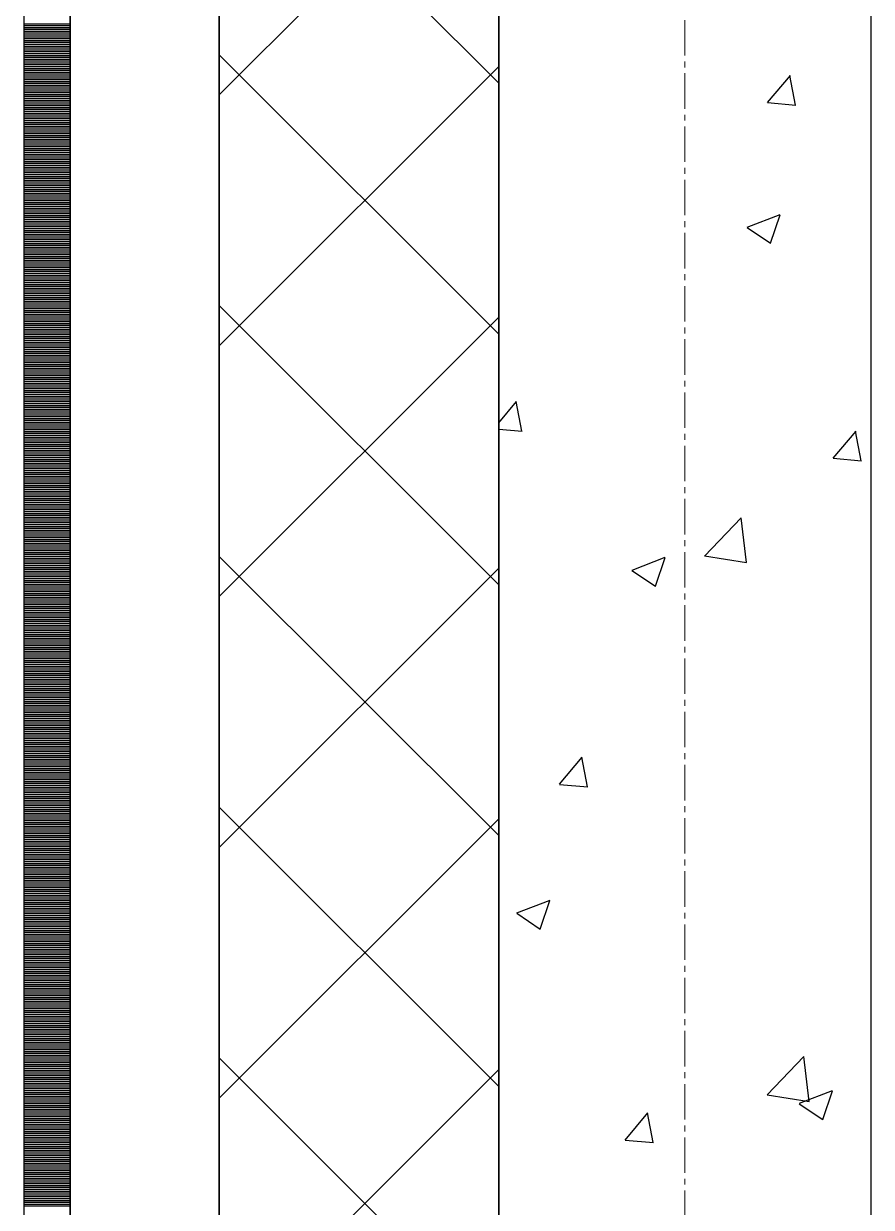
# Model space of a CAD drawing. Header units: millimetres. Extents: x -231292 to 573618, y -153144 to 564035.
# Drawn here: x 8548 to 9003, y 202566 to 203202 of the extents above; entities that cross this region are included whole.
import ezdxf

# ---------------------------------------------------------------- set-up
doc = ezdxf.new("R2010")
doc.units = ezdxf.units.MM
doc.linetypes.add('CENTER2', pattern=[28.575, 19.05, -3.175, 3.175, -3.175])
doc.layers.get('0').update_dxf_attribs({"color": 250})
for name, color, linetype, lineweight in [('АР_Стены ПЕНОблок', 250, 'Continuous', 20), ('АР_Тонкая', 250, 'Continuous', 5), ('АР_Утеплитель', 250, 'Continuous', 0), ('АР_Штриховка', 250, 'Continuous', 0), ('РД_Оси_100', 250, 'Continuous', 0)]:
    doc.layers.add(name, color=color, linetype=linetype, lineweight=lineweight)

# ---------------------------------------------------------------- blocks, each defined once
blk = doc.blocks.new('оси_рен')
at = {"layer": 'РД_Оси_100', "color": 251, "linetype": 'CENTER2', "true_color": 0x636466}
blk.add_line((1195652.916, 135558.25), (1195652.916, 223268.25), dxfattribs=at)

msp = doc.modelspace()

# ---------------------------------------------------------------- linework, layer by layer
at = {"layer": 'АР_Стены ПЕНОблок', "color": 18, "linetype": 'Continuous', "lineweight": 25, "true_color": 0x000000}
for p, q in [((8803.243, 263866.253), (8803.243, 187666.253)), ((9003.243, 187666.253), (9003.243, 263866.253))]:
    msp.add_line(p, q, dxfattribs=at)
at = {"layer": 'АР_Тонкая', "color": 18, "linetype": 'Continuous', "lineweight": 25, "true_color": 0x000000}
for p, q in [((8548.243, 263866.253), (8548.243, 187666.253)), ((8573.243, 263866.253), (8573.243, 187666.253)), ((8573.243, 187666.253), (8573.243, 263866.253)), ((8653.243, 187666.253), (8653.243, 263866.253))]:
    msp.add_line(p, q, dxfattribs=at)
at = {"layer": 'АР_Утеплитель', "color": 18, "linetype": 'Continuous', "lineweight": 25, "true_color": 0x000000}
for p, q in [((8653.243, 263866.253), (8653.243, 187666.253)), ((8803.243, 187666.253), (8803.243, 263866.253))]:
    msp.add_line(p, q, dxfattribs=at)
at = {"layer": 'АР_Штриховка', "color": 18, "linetype": 'Continuous', "lineweight": 25, "true_color": 0x000000}
for p, q in [((8803.243, 203170.006), (8653.243, 203320.006)), ((8653.243, 203163.719), (8803.243, 203313.719)), ((8548.243, 203202.002), (8573.243, 203202.002)), ((8548.243, 203201.002), (8573.243, 203201.002)), ((8548.243, 203200.002), (8573.243, 203200.002)), ((8548.243, 203199.002), (8573.243, 203199.002)), ((8548.243, 203198.002), (8573.243, 203198.002)), ((8548.243, 203197.002), (8573.243, 203197.002)), ((8548.243, 203196.002), (8573.243, 203196.002)), ((8548.243, 203195.002), (8573.243, 203195.002)), ((8548.243, 203194.002), (8573.243, 203194.002)), ((8548.243, 203193.002), (8573.243, 203193.002)), ((8548.243, 203192.002), (8573.243, 203192.002)), ((8548.243, 203191.002), (8573.243, 203191.002)), ((8548.243, 203190.002), (8573.243, 203190.002)), ((8548.243, 203189.002), (8573.243, 203189.002)), ((8548.243, 203188.002), (8573.243, 203188.002)), ((8548.243, 203187.002), (8573.243, 203187.002)), ((8548.243, 203186.002), (8573.243, 203186.002)), ((8548.243, 203185.002), (8573.243, 203185.002)), ((8548.243, 203184.002), (8573.243, 203184.002)), ((8548.243, 203183.002), (8573.243, 203183.002)), ((8548.243, 203182.002), (8573.243, 203182.002)), ((8803.243, 203035.302), (8653.243, 203185.302)), ((8548.243, 203181.002), (8573.243, 203181.002)), ((8548.243, 203180.002), (8573.243, 203180.002)), ((8548.243, 203179.002), (8573.243, 203179.002)), ((8548.243, 203178.002), (8573.243, 203178.002)), ((8548.243, 203177.002), (8573.243, 203177.002)), ((8548.243, 203176.002), (8573.243, 203176.002)), ((8653.243, 203029.016), (8803.243, 203179.016)), ((8548.243, 203175.002), (8573.243, 203175.002)), ((8548.243, 203174.002), (8573.243, 203174.002)), ((8548.243, 203173.002), (8573.243, 203173.002)), ((8548.243, 203172.002), (8573.243, 203172.002)), ((8548.243, 203171.002), (8573.243, 203171.002)), ((8548.243, 203170.002), (8573.243, 203170.002)), ((8947.555, 203159.624), (8959.8, 203174.217)), ((8962.52, 203158.246), (8959.583, 203174.167)), ((8548.243, 203169.002), (8573.243, 203169.002)), ((8548.243, 203168.002), (8573.243, 203168.002)), ((8548.243, 203167.002), (8573.243, 203167.002)), ((8548.243, 203166.002), (8573.243, 203166.002)), ((8548.243, 203165.002), (8573.243, 203165.002)), ((8548.243, 203164.002), (8573.243, 203164.002)), ((8548.243, 203163.002), (8573.243, 203163.002)), ((8548.243, 203162.002), (8573.243, 203162.002)), ((8548.243, 203161.002), (8573.243, 203161.002)), ((8548.243, 203160.002), (8573.243, 203160.002)), ((8548.243, 203159.002), (8573.243, 203159.002)), ((8548.243, 203158.002), (8573.243, 203158.002)), ((8548.243, 203157.002), (8573.243, 203157.002)), ((8947.554, 203159.614), (8962.736, 203158.286)), ((8548.243, 203156.002), (8573.243, 203156.002)), ((8548.243, 203155.002), (8573.243, 203155.002)), ((8548.243, 203154.002), (8573.243, 203154.002)), ((8548.243, 203153.002), (8573.243, 203153.002)), ((8548.243, 203152.002), (8573.243, 203152.002)), ((8548.243, 203151.002), (8573.243, 203151.002)), ((8548.243, 203150.002), (8573.243, 203150.002)), ((8548.243, 203149.002), (8573.243, 203149.002)), ((8548.243, 203148.002), (8573.243, 203148.002)), ((8548.243, 203147.002), (8573.243, 203147.002)), ((8548.243, 203146.002), (8573.243, 203146.002)), ((8548.243, 203145.002), (8573.243, 203145.002)), ((8548.243, 203144.002), (8573.243, 203144.002)), ((8548.243, 203143.002), (8573.243, 203143.002)), ((8548.243, 203142.002), (8573.243, 203142.002)), ((8548.243, 203141.002), (8573.243, 203141.002)), ((8548.243, 203140.002), (8573.243, 203140.002)), ((8548.243, 203139.002), (8573.243, 203139.002)), ((8548.243, 203138.002), (8573.243, 203138.002)), ((8548.243, 203137.002), (8573.243, 203137.002)), ((8548.243, 203136.002), (8573.243, 203136.002)), ((8548.243, 203135.002), (8573.243, 203135.002)), ((8548.243, 203134.002), (8573.243, 203134.002)), ((8548.243, 203133.002), (8573.243, 203133.002)), ((8548.243, 203132.002), (8573.243, 203132.002)), ((8548.243, 203131.002), (8573.243, 203131.002)), ((8548.243, 203130.002), (8573.243, 203130.002)), ((8548.243, 203129.002), (8573.243, 203129.002)), ((8548.243, 203128.002), (8573.243, 203128.002)), ((8548.243, 203127.002), (8573.243, 203127.002)), ((8548.243, 203126.002), (8573.243, 203126.002)), ((8548.243, 203125.002), (8573.243, 203125.002)), ((8548.243, 203124.002), (8573.243, 203124.002)), ((8548.243, 203123.002), (8573.243, 203123.002)), ((8548.243, 203122.002), (8573.243, 203122.002)), ((8548.243, 203121.002), (8573.243, 203121.002)), ((8548.243, 203120.002), (8573.243, 203120.002)), ((8548.243, 203119.002), (8573.243, 203119.002)), ((8548.243, 203118.002), (8573.243, 203118.002)), ((8548.243, 203117.002), (8573.243, 203117.002)), ((8548.243, 203116.002), (8573.243, 203116.002)), ((8548.243, 203115.002), (8573.243, 203115.002)), ((8548.243, 203114.002), (8573.243, 203114.002)), ((8548.243, 203113.002), (8573.243, 203113.002)), ((8548.243, 203112.002), (8573.243, 203112.002)), ((8548.243, 203111.002), (8573.243, 203111.002)), ((8548.243, 203110.002), (8573.243, 203110.002)), ((8548.243, 203109.002), (8573.243, 203109.002)), ((8548.243, 203108.002), (8573.243, 203108.002)), ((8548.243, 203107.002), (8573.243, 203107.002)), ((8548.243, 203106.002), (8573.243, 203106.002)), ((8548.243, 203105.002), (8573.243, 203105.002)), ((8548.243, 203104.002), (8573.243, 203104.002)), ((8548.243, 203103.002), (8573.243, 203103.002)), ((8548.243, 203102.002), (8573.243, 203102.002)), ((8548.243, 203101.002), (8573.243, 203101.002)), ((8548.243, 203100.002), (8573.243, 203100.002)), ((8936.603, 203092.756), (8954.388, 203099.583)), ((8949.16, 203084.045), (8954.31, 203099.394)), ((8548.243, 203099.002), (8573.243, 203099.002)), ((8548.243, 203098.002), (8573.243, 203098.002)), ((8548.243, 203097.002), (8573.243, 203097.002)), ((8548.243, 203096.002), (8573.243, 203096.002)), ((8548.243, 203095.002), (8573.243, 203095.002)), ((8548.243, 203094.002), (8573.243, 203094.002)), ((8548.243, 203093.002), (8573.243, 203093.002)), ((8548.243, 203092.002), (8573.243, 203092.002)), ((8548.243, 203091.002), (8573.243, 203091.002)), ((8548.243, 203090.002), (8573.243, 203090.002)), ((8548.243, 203089.002), (8573.243, 203089.002)), ((8548.243, 203088.002), (8573.243, 203088.002)), ((8548.243, 203087.002), (8573.243, 203087.002)), ((8936.519, 203092.569), (8949.153, 203084.047)), ((8548.243, 203086.002), (8573.243, 203086.002)), ((8548.243, 203085.002), (8573.243, 203085.002)), ((8548.243, 203084.002), (8573.243, 203084.002)), ((8548.243, 203083.002), (8573.243, 203083.002)), ((8548.243, 203082.002), (8573.243, 203082.002)), ((8548.243, 203081.002), (8573.243, 203081.002)), ((8548.243, 203080.002), (8573.243, 203080.002)), ((8548.243, 203079.002), (8573.243, 203079.002)), ((8548.243, 203078.002), (8573.243, 203078.002)), ((8548.243, 203077.002), (8573.243, 203077.002)), ((8548.243, 203076.002), (8573.243, 203076.002)), ((8548.243, 203075.002), (8573.243, 203075.002)), ((8548.243, 203074.002), (8573.243, 203074.002)), ((8548.243, 203073.002), (8573.243, 203073.002)), ((8548.243, 203072.002), (8573.243, 203072.002)), ((8548.243, 203071.002), (8573.243, 203071.002)), ((8548.243, 203070.002), (8573.243, 203070.002)), ((8548.243, 203069.002), (8573.243, 203069.002)), ((8548.243, 203068.002), (8573.243, 203068.002)), ((8548.243, 203067.002), (8573.243, 203067.002)), ((8548.243, 203066.002), (8573.243, 203066.002)), ((8548.243, 203065.002), (8573.243, 203065.002)), ((8548.243, 203064.002), (8573.243, 203064.002)), ((8548.243, 203063.002), (8573.243, 203063.002)), ((8548.243, 203062.002), (8573.243, 203062.002)), ((8548.243, 203061.002), (8573.243, 203061.002)), ((8548.243, 203060.002), (8573.243, 203060.002)), ((8548.243, 203059.002), (8573.243, 203059.002)), ((8548.243, 203058.002), (8573.243, 203058.002)), ((8548.243, 203057.002), (8573.243, 203057.002)), ((8548.243, 203056.002), (8573.243, 203056.002)), ((8548.243, 203055.002), (8573.243, 203055.002)), ((8548.243, 203054.002), (8573.243, 203054.002)), ((8548.243, 203053.002), (8573.243, 203053.002)), ((8548.243, 203052.002), (8573.243, 203052.002)), ((8548.243, 203051.002), (8573.243, 203051.002)), ((8548.243, 203050.002), (8573.243, 203050.002)), ((8548.243, 203049.002), (8573.243, 203049.002)), ((8803.243, 202900.599), (8653.243, 203050.599)), ((8548.243, 203048.002), (8573.243, 203048.002)), ((8548.243, 203047.002), (8573.243, 203047.002)), ((8548.243, 203046.002), (8573.243, 203046.002)), ((8548.243, 203045.002), (8573.243, 203045.002)), ((8548.243, 203044.002), (8573.243, 203044.002)), ((8548.243, 203043.002), (8573.243, 203043.002)), ((8548.243, 203042.002), (8573.243, 203042.002)), ((8653.243, 202894.312), (8803.243, 203044.312)), ((8548.243, 203041.002), (8573.243, 203041.002)), ((8548.243, 203040.002), (8573.243, 203040.002)), ((8548.243, 203039.002), (8573.243, 203039.002)), ((8548.243, 203038.002), (8573.243, 203038.002)), ((8548.243, 203037.002), (8573.243, 203037.002)), ((8548.243, 203036.002), (8573.243, 203036.002)), ((8548.243, 203035.002), (8573.243, 203035.002)), ((8548.243, 203034.002), (8573.243, 203034.002)), ((8548.243, 203033.002), (8573.243, 203033.002)), ((8548.243, 203032.002), (8573.243, 203032.002)), ((8548.243, 203031.002), (8573.243, 203031.002)), ((8548.243, 203030.002), (8573.243, 203030.002)), ((8548.243, 203029.002), (8573.243, 203029.002)), ((8548.243, 203028.002), (8573.243, 203028.002)), ((8548.243, 203027.002), (8573.243, 203027.002)), ((8548.243, 203026.002), (8573.243, 203026.002)), ((8548.243, 203025.002), (8573.243, 203025.002)), ((8548.243, 203024.002), (8573.243, 203024.002)), ((8548.243, 203023.002), (8573.243, 203023.002)), ((8548.243, 203022.002), (8573.243, 203022.002)), ((8548.243, 203021.002), (8573.243, 203021.002)), ((8548.243, 203020.002), (8573.243, 203020.002)), ((8548.243, 203019.002), (8573.243, 203019.002)), ((8548.243, 203018.002), (8573.243, 203018.002)), ((8548.243, 203017.002), (8573.243, 203017.002)), ((8548.243, 203016.002), (8573.243, 203016.002)), ((8548.243, 203015.002), (8573.243, 203015.002)), ((8548.243, 203014.002), (8573.243, 203014.002)), ((8548.243, 203013.002), (8573.243, 203013.002)), ((8548.243, 203012.002), (8573.243, 203012.002)), ((8548.243, 203011.002), (8573.243, 203011.002)), ((8548.243, 203010.002), (8573.243, 203010.002)), ((8548.243, 203009.002), (8573.243, 203009.002)), ((8548.243, 203008.002), (8573.243, 203008.002)), ((8548.243, 203007.002), (8573.243, 203007.002)), ((8548.243, 203006.002), (8573.243, 203006.002)), ((8548.243, 203005.002), (8573.243, 203005.002)), ((8548.243, 203004.002), (8573.243, 203004.002)), ((8548.243, 203003.002), (8573.243, 203003.002)), ((8548.243, 203002.002), (8573.243, 203002.002)), ((8548.243, 203001.002), (8573.243, 203001.002)), ((8548.243, 203000.002), (8573.243, 203000.002)), ((8548.243, 202999.002), (8573.243, 202999.002)), ((8548.243, 202998.002), (8573.243, 202998.002)), ((8803.243, 202987.639), (8812.859, 202999.099)), ((8815.579, 202983.128), (8812.642, 202999.049)), ((8548.243, 202997.002), (8573.243, 202997.002)), ((8548.243, 202996.002), (8573.243, 202996.002)), ((8548.243, 202995.002), (8573.243, 202995.002)), ((8548.243, 202994.002), (8573.243, 202994.002)), ((8548.243, 202993.002), (8573.243, 202993.002)), ((8548.243, 202992.002), (8573.243, 202992.002)), ((8548.243, 202991.002), (8573.243, 202991.002)), ((8548.243, 202990.002), (8573.243, 202990.002)), ((8548.243, 202989.002), (8573.243, 202989.002)), ((8548.243, 202988.002), (8573.243, 202988.002)), ((8548.243, 202987.002), (8573.243, 202987.002)), ((8548.243, 202986.002), (8573.243, 202986.002)), ((8548.243, 202985.002), (8573.243, 202985.002)), ((8548.243, 202984.002), (8573.243, 202984.002)), ((8548.243, 202983.002), (8573.243, 202983.002)), ((8548.243, 202982.002), (8573.243, 202982.002)), ((8548.243, 202981.002), (8573.243, 202981.002)), ((8548.243, 202980.002), (8573.243, 202980.002)), ((8548.243, 202979.002), (8573.243, 202979.002)), ((8803.243, 202984.266), (8815.795, 202983.168)), ((8982.799, 202968.567), (8995.044, 202983.16)), ((8997.763, 202967.189), (8994.826, 202983.11)), ((8548.243, 202978.002), (8573.243, 202978.002)), ((8548.243, 202977.002), (8573.243, 202977.002)), ((8548.243, 202976.002), (8573.243, 202976.002)), ((8548.243, 202975.002), (8573.243, 202975.002)), ((8548.243, 202974.002), (8573.243, 202974.002)), ((8548.243, 202973.002), (8573.243, 202973.002)), ((8548.243, 202972.002), (8573.243, 202972.002)), ((8548.243, 202971.002), (8573.243, 202971.002)), ((8548.243, 202970.002), (8573.243, 202970.002)), ((8548.243, 202969.002), (8573.243, 202969.002)), ((8548.243, 202968.002), (8573.243, 202968.002)), ((8548.243, 202967.002), (8573.243, 202967.002)), ((8548.243, 202966.002), (8573.243, 202966.002)), ((8982.798, 202968.557), (8997.98, 202967.229)), ((8548.243, 202965.002), (8573.243, 202965.002)), ((8548.243, 202964.002), (8573.243, 202964.002)), ((8548.243, 202963.002), (8573.243, 202963.002)), ((8548.243, 202962.002), (8573.243, 202962.002)), ((8548.243, 202961.002), (8573.243, 202961.002)), ((8548.243, 202960.002), (8573.243, 202960.002)), ((8548.243, 202959.002), (8573.243, 202959.002)), ((8548.243, 202958.002), (8573.243, 202958.002)), ((8548.243, 202957.002), (8573.243, 202957.002)), ((8548.243, 202956.002), (8573.243, 202956.002)), ((8548.243, 202955.002), (8573.243, 202955.002)), ((8548.243, 202954.002), (8573.243, 202954.002)), ((8548.243, 202953.002), (8573.243, 202953.002)), ((8548.243, 202952.002), (8573.243, 202952.002)), ((8548.243, 202951.002), (8573.243, 202951.002)), ((8548.243, 202950.002), (8573.243, 202950.002)), ((8548.243, 202949.002), (8573.243, 202949.002)), ((8548.243, 202948.002), (8573.243, 202948.002)), ((8548.243, 202947.002), (8573.243, 202947.002)), ((8548.243, 202946.002), (8573.243, 202946.002)), ((8548.243, 202945.002), (8573.243, 202945.002)), ((8548.243, 202944.002), (8573.243, 202944.002)), ((8548.243, 202943.002), (8573.243, 202943.002)), ((8548.243, 202942.002), (8573.243, 202942.002)), ((8548.243, 202941.002), (8573.243, 202941.002)), ((8548.243, 202940.002), (8573.243, 202940.002)), ((8548.243, 202939.002), (8573.243, 202939.002)), ((8548.243, 202938.002), (8573.243, 202938.002)), ((8548.243, 202937.002), (8573.243, 202937.002)), ((8548.243, 202936.002), (8573.243, 202936.002)), ((8548.243, 202935.002), (8573.243, 202935.002)), ((8548.243, 202934.002), (8573.243, 202934.002)), ((8913.647, 202916.058), (8933.43, 202936.677)), ((8936.199, 202912.55), (8933.393, 202936.673)), ((8548.243, 202933.002), (8573.243, 202933.002)), ((8548.243, 202932.002), (8573.243, 202932.002)), ((8548.243, 202931.002), (8573.243, 202931.002)), ((8548.243, 202930.002), (8573.243, 202930.002)), ((8548.243, 202929.002), (8573.243, 202929.002)), ((8548.243, 202928.002), (8573.243, 202928.002)), ((8548.243, 202927.002), (8573.243, 202927.002)), ((8548.243, 202926.002), (8573.243, 202926.002)), ((8548.243, 202925.002), (8573.243, 202925.002)), ((8548.243, 202924.002), (8573.243, 202924.002)), ((8548.243, 202923.002), (8573.243, 202923.002)), ((8548.243, 202922.002), (8573.243, 202922.002)), ((8548.243, 202921.002), (8573.243, 202921.002)), ((8548.243, 202920.002), (8573.243, 202920.002)), ((8548.243, 202919.002), (8573.243, 202919.002)), ((8548.243, 202918.002), (8573.243, 202918.002)), ((8548.243, 202917.002), (8573.243, 202917.002)), ((8548.243, 202916.002), (8573.243, 202916.002)), ((8548.243, 202915.002), (8573.243, 202915.002)), ((8803.243, 202765.895), (8653.243, 202915.895)), ((8874.801, 202908.567), (8892.586, 202915.394)), ((8887.358, 202899.857), (8892.508, 202915.206)), ((8913.619, 202916.116), (8936.209, 202912.613)), ((8548.243, 202914.002), (8573.243, 202914.002)), ((8548.243, 202913.002), (8573.243, 202913.002)), ((8548.243, 202912.002), (8573.243, 202912.002)), ((8548.243, 202911.002), (8573.243, 202911.002)), ((8548.243, 202910.002), (8573.243, 202910.002)), ((8548.243, 202909.002), (8573.243, 202909.002)), ((8653.243, 202759.608), (8803.243, 202909.608)), ((8548.243, 202908.002), (8573.243, 202908.002)), ((8548.243, 202907.002), (8573.243, 202907.002)), ((8548.243, 202906.002), (8573.243, 202906.002)), ((8548.243, 202905.002), (8573.243, 202905.002)), ((8548.243, 202904.002), (8573.243, 202904.002)), ((8548.243, 202903.002), (8573.243, 202903.002)), ((8874.717, 202908.381), (8887.351, 202899.859)), ((8548.243, 202902.002), (8573.243, 202902.002)), ((8548.243, 202901.002), (8573.243, 202901.002)), ((8548.243, 202900.002), (8573.243, 202900.002)), ((8548.243, 202899.002), (8573.243, 202899.002)), ((8548.243, 202898.002), (8573.243, 202898.002)), ((8548.243, 202897.002), (8573.243, 202897.002)), ((8548.243, 202896.002), (8573.243, 202896.002)), ((8548.243, 202895.002), (8573.243, 202895.002)), ((8548.243, 202894.002), (8573.243, 202894.002)), ((8548.243, 202893.002), (8573.243, 202893.002)), ((8548.243, 202892.002), (8573.243, 202892.002)), ((8548.243, 202891.002), (8573.243, 202891.002)), ((8548.243, 202890.002), (8573.243, 202890.002)), ((8548.243, 202889.002), (8573.243, 202889.002)), ((8548.243, 202888.002), (8573.243, 202888.002)), ((8548.243, 202887.002), (8573.243, 202887.002)), ((8548.243, 202886.002), (8573.243, 202886.002)), ((8548.243, 202885.002), (8573.243, 202885.002)), ((8548.243, 202884.002), (8573.243, 202884.002)), ((8548.243, 202883.002), (8573.243, 202883.002)), ((8548.243, 202882.002), (8573.243, 202882.002)), ((8548.243, 202881.002), (8573.243, 202881.002)), ((8548.243, 202880.002), (8573.243, 202880.002)), ((8548.243, 202879.002), (8573.243, 202879.002)), ((8548.243, 202878.002), (8573.243, 202878.002)), ((8548.243, 202877.002), (8573.243, 202877.002)), ((8548.243, 202876.002), (8573.243, 202876.002)), ((8548.243, 202875.002), (8573.243, 202875.002)), ((8548.243, 202874.002), (8573.243, 202874.002)), ((8548.243, 202873.002), (8573.243, 202873.002)), ((8548.243, 202872.002), (8573.243, 202872.002)), ((8548.243, 202871.002), (8573.243, 202871.002)), ((8548.243, 202870.002), (8573.243, 202870.002)), ((8548.243, 202869.002), (8573.243, 202869.002)), ((8548.243, 202868.002), (8573.243, 202868.002)), ((8548.243, 202867.002), (8573.243, 202867.002)), ((8548.243, 202866.002), (8573.243, 202866.002)), ((8548.243, 202865.002), (8573.243, 202865.002)), ((8548.243, 202864.002), (8573.243, 202864.002)), ((8548.243, 202863.002), (8573.243, 202863.002)), ((8548.243, 202862.002), (8573.243, 202862.002)), ((8548.243, 202861.002), (8573.243, 202861.002)), ((8548.243, 202860.002), (8573.243, 202860.002)), ((8548.243, 202859.002), (8573.243, 202859.002)), ((8548.243, 202858.002), (8573.243, 202858.002)), ((8548.243, 202857.002), (8573.243, 202857.002)), ((8548.243, 202856.002), (8573.243, 202856.002)), ((8548.243, 202855.002), (8573.243, 202855.002)), ((8548.243, 202854.002), (8573.243, 202854.002)), ((8548.243, 202853.002), (8573.243, 202853.002)), ((8548.243, 202852.002), (8573.243, 202852.002)), ((8548.243, 202851.002), (8573.243, 202851.002)), ((8548.243, 202850.002), (8573.243, 202850.002)), ((8548.243, 202849.002), (8573.243, 202849.002)), ((8548.243, 202848.002), (8573.243, 202848.002)), ((8548.243, 202847.002), (8573.243, 202847.002)), ((8548.243, 202846.002), (8573.243, 202846.002)), ((8548.243, 202845.002), (8573.243, 202845.002)), ((8548.243, 202844.002), (8573.243, 202844.002)), ((8548.243, 202843.002), (8573.243, 202843.002)), ((8548.243, 202842.002), (8573.243, 202842.002)), ((8548.243, 202841.002), (8573.243, 202841.002)), ((8548.243, 202840.002), (8573.243, 202840.002)), ((8548.243, 202839.002), (8573.243, 202839.002)), ((8548.243, 202838.002), (8573.243, 202838.002)), ((8548.243, 202837.002), (8573.243, 202837.002)), ((8548.243, 202836.002), (8573.243, 202836.002)), ((8548.243, 202835.002), (8573.243, 202835.002)), ((8548.243, 202834.002), (8573.243, 202834.002)), ((8548.243, 202833.002), (8573.243, 202833.002)), ((8548.243, 202832.002), (8573.243, 202832.002)), ((8548.243, 202831.002), (8573.243, 202831.002)), ((8548.243, 202830.002), (8573.243, 202830.002)), ((8548.243, 202829.002), (8573.243, 202829.002)), ((8548.243, 202828.002), (8573.243, 202828.002)), ((8548.243, 202827.002), (8573.243, 202827.002)), ((8548.243, 202826.002), (8573.243, 202826.002)), ((8548.243, 202825.002), (8573.243, 202825.002)), ((8548.243, 202824.002), (8573.243, 202824.002)), ((8548.243, 202823.002), (8573.243, 202823.002)), ((8548.243, 202822.002), (8573.243, 202822.002)), ((8548.243, 202821.002), (8573.243, 202821.002)), ((8548.243, 202820.002), (8573.243, 202820.002)), ((8548.243, 202819.002), (8573.243, 202819.002)), ((8548.243, 202818.002), (8573.243, 202818.002)), ((8548.243, 202817.002), (8573.243, 202817.002)), ((8548.243, 202816.002), (8573.243, 202816.002)), ((8548.243, 202815.002), (8573.243, 202815.002)), ((8548.243, 202814.002), (8573.243, 202814.002)), ((8548.243, 202813.002), (8573.243, 202813.002)), ((8548.243, 202812.002), (8573.243, 202812.002)), ((8548.243, 202811.002), (8573.243, 202811.002)), ((8548.243, 202810.002), (8573.243, 202810.002)), ((8548.243, 202809.002), (8573.243, 202809.002)), ((8548.243, 202808.002), (8573.243, 202808.002)), ((8548.243, 202807.002), (8573.243, 202807.002)), ((8835.857, 202793.449), (8848.102, 202808.042)), ((8850.822, 202792.071), (8847.885, 202807.992)), ((8548.243, 202806.002), (8573.243, 202806.002)), ((8548.243, 202805.002), (8573.243, 202805.002)), ((8548.243, 202804.002), (8573.243, 202804.002)), ((8548.243, 202803.002), (8573.243, 202803.002)), ((8548.243, 202802.002), (8573.243, 202802.002)), ((8548.243, 202801.002), (8573.243, 202801.002)), ((8548.243, 202800.002), (8573.243, 202800.002)), ((8548.243, 202799.002), (8573.243, 202799.002)), ((8548.243, 202798.002), (8573.243, 202798.002)), ((8548.243, 202797.002), (8573.243, 202797.002)), ((8548.243, 202796.002), (8573.243, 202796.002)), ((8548.243, 202795.002), (8573.243, 202795.002)), ((8548.243, 202794.002), (8573.243, 202794.002)), ((8548.243, 202793.002), (8573.243, 202793.002)), ((8548.243, 202792.002), (8573.243, 202792.002)), ((8548.243, 202791.002), (8573.243, 202791.002)), ((8548.243, 202790.002), (8573.243, 202790.002)), ((8548.243, 202789.002), (8573.243, 202789.002)), ((8548.243, 202788.002), (8573.243, 202788.002)), ((8835.856, 202793.439), (8851.038, 202792.111)), ((8548.243, 202787.002), (8573.243, 202787.002)), ((8548.243, 202786.002), (8573.243, 202786.002)), ((8548.243, 202785.002), (8573.243, 202785.002)), ((8548.243, 202784.002), (8573.243, 202784.002)), ((8548.243, 202783.002), (8573.243, 202783.002)), ((8548.243, 202782.002), (8573.243, 202782.002)), ((8548.243, 202781.002), (8573.243, 202781.002)), ((8548.243, 202780.002), (8573.243, 202780.002)), ((8548.243, 202779.002), (8573.243, 202779.002)), ((8548.243, 202778.002), (8573.243, 202778.002)), ((8548.243, 202777.002), (8573.243, 202777.002)), ((8548.243, 202776.002), (8573.243, 202776.002)), ((8548.243, 202775.002), (8573.243, 202775.002)), ((8803.243, 202631.191), (8653.243, 202781.191)), ((8548.243, 202774.002), (8573.243, 202774.002)), ((8548.243, 202773.002), (8573.243, 202773.002)), ((8548.243, 202772.002), (8573.243, 202772.002)), ((8548.243, 202771.002), (8573.243, 202771.002)), ((8548.243, 202770.002), (8573.243, 202770.002)), ((8548.243, 202769.002), (8573.243, 202769.002)), ((8653.243, 202624.904), (8803.243, 202774.904)), ((8548.243, 202768.002), (8573.243, 202768.002)), ((8548.243, 202767.002), (8573.243, 202767.002)), ((8548.243, 202766.002), (8573.243, 202766.002)), ((8548.243, 202765.002), (8573.243, 202765.002)), ((8548.243, 202764.002), (8573.243, 202764.002)), ((8548.243, 202763.002), (8573.243, 202763.002)), ((8548.243, 202762.002), (8573.243, 202762.002)), ((8548.243, 202761.002), (8573.243, 202761.002)), ((8548.243, 202760.002), (8573.243, 202760.002)), ((8548.243, 202759.002), (8573.243, 202759.002)), ((8548.243, 202758.002), (8573.243, 202758.002)), ((8548.243, 202757.002), (8573.243, 202757.002)), ((8548.243, 202756.002), (8573.243, 202756.002)), ((8548.243, 202755.002), (8573.243, 202755.002)), ((8548.243, 202754.002), (8573.243, 202754.002)), ((8548.243, 202753.002), (8573.243, 202753.002)), ((8548.243, 202752.002), (8573.243, 202752.002)), ((8548.243, 202751.002), (8573.243, 202751.002)), ((8548.243, 202750.002), (8573.243, 202750.002)), ((8548.243, 202749.002), (8573.243, 202749.002)), ((8548.243, 202748.002), (8573.243, 202748.002)), ((8548.243, 202747.002), (8573.243, 202747.002)), ((8548.243, 202746.002), (8573.243, 202746.002)), ((8548.243, 202745.002), (8573.243, 202745.002)), ((8548.243, 202744.002), (8573.243, 202744.002)), ((8548.243, 202743.002), (8573.243, 202743.002)), ((8548.243, 202742.002), (8573.243, 202742.002)), ((8548.243, 202741.002), (8573.243, 202741.002)), ((8548.243, 202740.002), (8573.243, 202740.002)), ((8548.243, 202739.002), (8573.243, 202739.002)), ((8548.243, 202738.002), (8573.243, 202738.002)), ((8548.243, 202737.002), (8573.243, 202737.002)), ((8548.243, 202736.002), (8573.243, 202736.002)), ((8548.243, 202735.002), (8573.243, 202735.002)), ((8548.243, 202734.002), (8573.243, 202734.002)), ((8548.243, 202733.002), (8573.243, 202733.002)), ((8548.243, 202732.002), (8573.243, 202732.002)), ((8548.243, 202731.002), (8573.243, 202731.002)), ((8812.999, 202724.379), (8830.784, 202731.206)), ((8825.555, 202715.669), (8830.706, 202731.018)), ((8548.243, 202730.002), (8573.243, 202730.002)), ((8548.243, 202729.002), (8573.243, 202729.002)), ((8548.243, 202728.002), (8573.243, 202728.002)), ((8548.243, 202727.002), (8573.243, 202727.002)), ((8548.243, 202726.002), (8573.243, 202726.002)), ((8548.243, 202725.002), (8573.243, 202725.002)), ((8812.915, 202724.193), (8825.549, 202715.671)), ((8548.243, 202724.002), (8573.243, 202724.002)), ((8548.243, 202723.002), (8573.243, 202723.002)), ((8548.243, 202722.002), (8573.243, 202722.002)), ((8548.243, 202721.002), (8573.243, 202721.002)), ((8548.243, 202720.002), (8573.243, 202720.002)), ((8548.243, 202719.002), (8573.243, 202719.002)), ((8548.243, 202718.002), (8573.243, 202718.002)), ((8548.243, 202717.002), (8573.243, 202717.002)), ((8548.243, 202716.002), (8573.243, 202716.002)), ((8548.243, 202715.002), (8573.243, 202715.002)), ((8548.243, 202714.002), (8573.243, 202714.002)), ((8548.243, 202713.002), (8573.243, 202713.002)), ((8548.243, 202712.002), (8573.243, 202712.002)), ((8548.243, 202711.002), (8573.243, 202711.002)), ((8548.243, 202710.002), (8573.243, 202710.002)), ((8548.243, 202709.002), (8573.243, 202709.002)), ((8548.243, 202708.002), (8573.243, 202708.002)), ((8548.243, 202707.002), (8573.243, 202707.002)), ((8548.243, 202706.002), (8573.243, 202706.002)), ((8548.243, 202705.002), (8573.243, 202705.002)), ((8548.243, 202704.002), (8573.243, 202704.002)), ((8548.243, 202703.002), (8573.243, 202703.002)), ((8548.243, 202702.002), (8573.243, 202702.002)), ((8548.243, 202701.002), (8573.243, 202701.002)), ((8548.243, 202700.002), (8573.243, 202700.002)), ((8548.243, 202699.002), (8573.243, 202699.002)), ((8548.243, 202698.002), (8573.243, 202698.002)), ((8548.243, 202697.002), (8573.243, 202697.002)), ((8548.243, 202696.002), (8573.243, 202696.002)), ((8548.243, 202695.002), (8573.243, 202695.002)), ((8548.243, 202694.002), (8573.243, 202694.002)), ((8548.243, 202693.002), (8573.243, 202693.002)), ((8548.243, 202692.002), (8573.243, 202692.002)), ((8548.243, 202691.002), (8573.243, 202691.002)), ((8548.243, 202690.002), (8573.243, 202690.002)), ((8548.243, 202689.002), (8573.243, 202689.002)), ((8548.243, 202688.002), (8573.243, 202688.002)), ((8548.243, 202687.002), (8573.243, 202687.002)), ((8548.243, 202686.002), (8573.243, 202686.002)), ((8548.243, 202685.002), (8573.243, 202685.002)), ((8548.243, 202684.002), (8573.243, 202684.002)), ((8548.243, 202683.002), (8573.243, 202683.002)), ((8548.243, 202682.002), (8573.243, 202682.002)), ((8548.243, 202681.002), (8573.243, 202681.002)), ((8548.243, 202680.002), (8573.243, 202680.002)), ((8548.243, 202679.002), (8573.243, 202679.002)), ((8548.243, 202678.002), (8573.243, 202678.002)), ((8548.243, 202677.002), (8573.243, 202677.002)), ((8548.243, 202676.002), (8573.243, 202676.002)), ((8548.243, 202675.002), (8573.243, 202675.002)), ((8548.243, 202674.002), (8573.243, 202674.002)), ((8548.243, 202673.002), (8573.243, 202673.002)), ((8548.243, 202672.002), (8573.243, 202672.002)), ((8548.243, 202671.002), (8573.243, 202671.002)), ((8548.243, 202670.002), (8573.243, 202670.002)), ((8548.243, 202669.002), (8573.243, 202669.002)), ((8548.243, 202668.002), (8573.243, 202668.002)), ((8548.243, 202667.002), (8573.243, 202667.002)), ((8548.243, 202666.002), (8573.243, 202666.002)), ((8548.243, 202665.002), (8573.243, 202665.002)), ((8548.243, 202664.002), (8573.243, 202664.002)), ((8548.243, 202663.002), (8573.243, 202663.002)), ((8548.243, 202662.002), (8573.243, 202662.002)), ((8548.243, 202661.002), (8573.243, 202661.002)), ((8548.243, 202660.002), (8573.243, 202660.002)), ((8548.243, 202659.002), (8573.243, 202659.002)), ((8548.243, 202658.002), (8573.243, 202658.002)), ((8548.243, 202657.002), (8573.243, 202657.002)), ((8548.243, 202656.002), (8573.243, 202656.002)), ((8548.243, 202655.002), (8573.243, 202655.002)), ((8548.243, 202654.002), (8573.243, 202654.002)), ((8548.243, 202653.002), (8573.243, 202653.002)), ((8548.243, 202652.002), (8573.243, 202652.002)), ((8548.243, 202651.002), (8573.243, 202651.002)), ((8548.243, 202650.002), (8573.243, 202650.002)), ((8548.243, 202649.002), (8573.243, 202649.002)), ((8548.243, 202648.002), (8573.243, 202648.002)), ((8548.243, 202647.002), (8573.243, 202647.002)), ((8548.243, 202646.002), (8573.243, 202646.002)), ((8548.243, 202645.002), (8573.243, 202645.002)), ((8548.243, 202644.002), (8573.243, 202644.002)), ((8548.243, 202643.002), (8573.243, 202643.002)), ((8548.243, 202642.002), (8573.243, 202642.002)), ((8803.243, 202496.487), (8653.243, 202646.487)), ((8947.321, 202626.59), (8967.105, 202647.209)), ((8969.874, 202623.082), (8967.068, 202647.204)), ((8548.243, 202641.002), (8573.243, 202641.002)), ((8548.243, 202640.002), (8573.243, 202640.002)), ((8548.243, 202639.002), (8573.243, 202639.002)), ((8548.243, 202638.002), (8573.243, 202638.002)), ((8548.243, 202637.002), (8573.243, 202637.002)), ((8548.243, 202636.002), (8573.243, 202636.002)), ((8653.243, 202490.2), (8803.243, 202640.2)), ((8548.243, 202635.002), (8573.243, 202635.002)), ((8548.243, 202634.002), (8573.243, 202634.002)), ((8548.243, 202633.002), (8573.243, 202633.002)), ((8548.243, 202632.002), (8573.243, 202632.002)), ((8548.243, 202631.002), (8573.243, 202631.002)), ((8548.243, 202630.002), (8573.243, 202630.002)), ((8548.243, 202629.002), (8573.243, 202629.002)), ((8964.613, 202622.114), (8982.398, 202628.941)), ((8977.17, 202613.404), (8982.32, 202628.753)), ((8548.243, 202628.002), (8573.243, 202628.002)), ((8548.243, 202627.002), (8573.243, 202627.002)), ((8548.243, 202626.002), (8573.243, 202626.002)), ((8548.243, 202625.002), (8573.243, 202625.002)), ((8548.243, 202624.002), (8573.243, 202624.002)), ((8548.243, 202623.002), (8573.243, 202623.002)), ((8947.294, 202626.648), (8969.884, 202623.145)), ((8548.243, 202622.002), (8573.243, 202622.002)), ((8548.243, 202621.002), (8573.243, 202621.002)), ((8548.243, 202620.002), (8573.243, 202620.002)), ((8548.243, 202619.002), (8573.243, 202619.002)), ((8548.243, 202618.002), (8573.243, 202618.002)), ((8548.243, 202617.002), (8573.243, 202617.002)), ((8548.243, 202616.002), (8573.243, 202616.002)), ((8871.101, 202602.392), (8883.346, 202616.986)), ((8886.065, 202601.014), (8883.128, 202616.935)), ((8964.529, 202621.928), (8977.163, 202613.405)), ((8548.243, 202615.002), (8573.243, 202615.002)), ((8548.243, 202614.002), (8573.243, 202614.002)), ((8548.243, 202613.002), (8573.243, 202613.002)), ((8548.243, 202612.002), (8573.243, 202612.002)), ((8548.243, 202611.002), (8573.243, 202611.002)), ((8548.243, 202610.002), (8573.243, 202610.002)), ((8548.243, 202609.002), (8573.243, 202609.002)), ((8548.243, 202608.002), (8573.243, 202608.002)), ((8548.243, 202607.002), (8573.243, 202607.002)), ((8548.243, 202606.002), (8573.243, 202606.002)), ((8548.243, 202605.002), (8573.243, 202605.002)), ((8548.243, 202604.002), (8573.243, 202604.002)), ((8548.243, 202603.002), (8573.243, 202603.002)), ((8548.243, 202602.002), (8573.243, 202602.002)), ((8548.243, 202601.002), (8573.243, 202601.002)), ((8548.243, 202600.002), (8573.243, 202600.002)), ((8548.243, 202599.002), (8573.243, 202599.002)), ((8548.243, 202598.002), (8573.243, 202598.002)), ((8548.243, 202597.002), (8573.243, 202597.002)), ((8871.1, 202602.383), (8886.282, 202601.054)), ((8548.243, 202596.002), (8573.243, 202596.002)), ((8548.243, 202595.002), (8573.243, 202595.002)), ((8548.243, 202594.002), (8573.243, 202594.002)), ((8548.243, 202593.002), (8573.243, 202593.002)), ((8548.243, 202592.002), (8573.243, 202592.002)), ((8548.243, 202591.002), (8573.243, 202591.002)), ((8548.243, 202590.002), (8573.243, 202590.002)), ((8548.243, 202589.002), (8573.243, 202589.002)), ((8548.243, 202588.002), (8573.243, 202588.002)), ((8548.243, 202587.002), (8573.243, 202587.002)), ((8548.243, 202586.002), (8573.243, 202586.002)), ((8548.243, 202585.002), (8573.243, 202585.002)), ((8548.243, 202584.002), (8573.243, 202584.002)), ((8548.243, 202583.002), (8573.243, 202583.002)), ((8548.243, 202582.002), (8573.243, 202582.002)), ((8548.243, 202581.002), (8573.243, 202581.002)), ((8548.243, 202580.002), (8573.243, 202580.002)), ((8548.243, 202579.002), (8573.243, 202579.002)), ((8548.243, 202578.002), (8573.243, 202578.002)), ((8548.243, 202577.002), (8573.243, 202577.002)), ((8548.243, 202576.002), (8573.243, 202576.002)), ((8548.243, 202575.002), (8573.243, 202575.002)), ((8548.243, 202574.002), (8573.243, 202574.002)), ((8548.243, 202573.002), (8573.243, 202573.002)), ((8548.243, 202572.002), (8573.243, 202572.002)), ((8548.243, 202571.002), (8573.243, 202571.002)), ((8548.243, 202570.002), (8573.243, 202570.002)), ((8548.243, 202569.002), (8573.243, 202569.002)), ((8548.243, 202568.002), (8573.243, 202568.002)), ((8548.243, 202567.002), (8573.243, 202567.002))]:
    msp.add_line(p, q, dxfattribs=at)

# ---------------------------------------------------------------- block references
at = {"rotation": 359.999868838025}
msp.add_blockref('оси_рен', (-1186750.035, 50655.808), dxfattribs=at)

doc.saveas('drawing.dxf')
